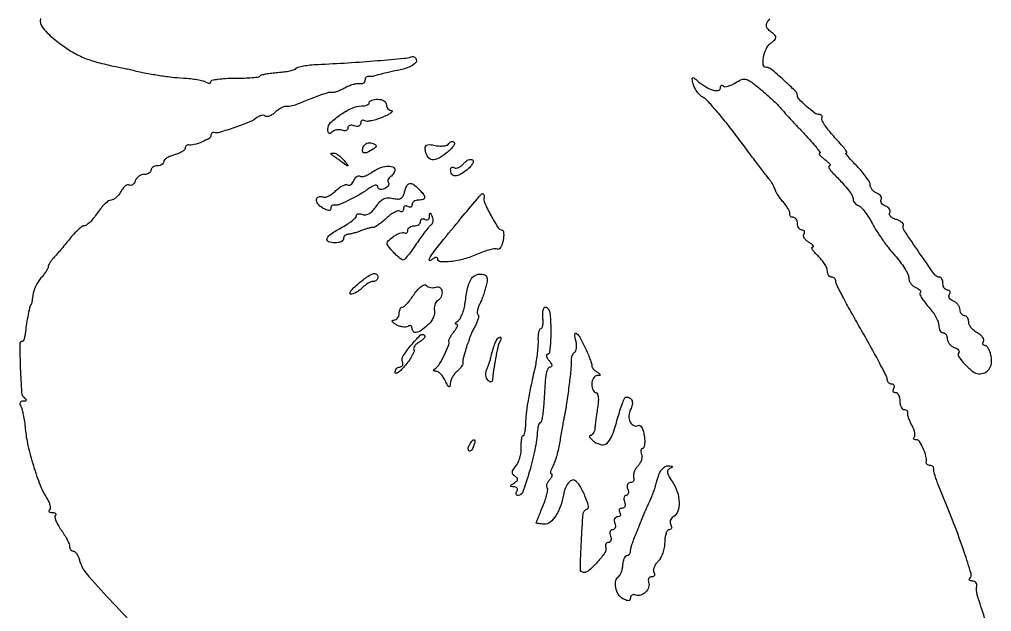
# Model space of a CAD drawing. Extents: x 0 to 242, y 1 to 511.
# Drawn here: x 6.3 to 233.3, y 115.9 to 254.2 of the extents above; entities that cross this region are included whole.
import ezdxf

# ---------------------------------------------------------------- set-up
doc = ezdxf.new("R2010")
doc.units = 0

msp = doc.modelspace()

# ---------------------------------------------------------------- linework, layer by layer
for points in [[(11.22069, 254.423287, 0.231949), (11.767812, 252.247801, 0.048606), (14.665571, 249.429832, 0.02334), (17.746727, 247.194473, 0.03698), (20.596524, 245.611496, 0.036345), (23.684294, 244.447666, 0.02161), (27.5, 243.49536, -0.00095), (29.104799, 243.16459, -0.001129), (30.61875, 242.845977, -0.000978), (31.89494, 242.571781, -0.007262), (32.5, 242.431311, 0.011476), (35.535738, 241.753443, 0.010201), (38.720653, 241.185922, 0.010456), (41.821805, 240.764619, 0.014752), (44.600591, 240.528931, -0.014289), (46.254767, 240.390175, -0.016071), (47.834273, 240.160493, -0.015478), (49.158473, 239.881714, -0.078944), (49.850591, 239.59234, 0.050492), (50.29139, 239.377953, 0.109785), (50.662372, 239.328287, 0.185205), (50.902824, 239.444993, 0.190407), (51.000038, 239.690983, -0.352459), (51.256258, 240.009274, -0.01831), (52.641996, 240.259546, -0.022351), (54.446718, 240.43583, -0.013597), (56.589628, 240.490451, 0.009209), (58.756299, 240.526658, 0.01396), (60.637179, 240.645397, 0.008577), (62.179327, 240.812782, 0.226759), (62.519366, 241.031335, -0.193946), (62.830194, 241.259915, -0.014574), (63.872847, 241.49505, -0.018447), (65.17269, 241.699179, -0.01291), (66.649254, 241.83699, 0.016267), (68.139337, 241.986159, 0.021543), (69.481573, 242.22401, 0.019568), (70.557043, 242.507339, 0.158357), (70.969478, 242.796107, -0.171844), (71.402462, 243.082621, -0.016238), (72.666034, 243.354232, -0.019289), (74.237683, 243.576812, -0.014), (76, 243.707663, 0.004361), (83.019448, 244.092974, 0.004505), (89.955328, 244.597192, 0.002301), (96.163775, 245.133573, 0.064003), (97.75, 245.485975, -0.10376), (98.226521, 245.552964, -0.140947), (98.632813, 245.40596, -0.138444), (98.903787, 245.062835, -0.098645), (99, 244.579906, -0.209139), (98.744968, 243.996855, -0.056896), (97.914945, 243.388541, -0.046608), (96.706963, 242.840894, -0.031625), (95.25, 242.43882, 0.001263), (92.754383, 241.910643, 0.005808), (91.311968, 241.58399, 0.009548), (90.261706, 241.311986, 0.010331), (89.25, 241.006579, -0.035422), (88.908286, 240.921861, -0.02227), (88.5, 240.869449, -0.022329), (88.091571, 240.85372, -0.037629), (87.75, 240.881579, 0.143432), (87.464425, 240.844732, 0.119686), (87.220313, 240.658587, 0.099012), (87.056227, 240.346233, 0.071702), (87, 239.956163, -0.127459), (86.902131, 239.578478, -0.125646), (86.632813, 239.293461, -0.110097), (86.22741, 239.148036, -0.081506), (85.75, 239.165968, 0.088576), (85.118961, 239.180803, 0.030032), (84.21815, 238.985755, 0.028771), (83.228215, 238.645788, 0.029338), (82.29051, 238.196301, -0.019443), (81.386633, 237.740831, -0.022932), (80.497846, 237.383742, -0.022623), (79.730975, 237.154113, -0.116408), (79.29051, 237.147978, 0.124172), (78.514968, 237.125298, 0.013333), (76.785333, 236.584607, 0.01244), (74.385015, 235.696102, 0.004428), (71, 234.311571, -0.028462), (70.361464, 234.085552, -0.026196), (69.683547, 233.926168, -0.027139), (69.064189, 233.848802, -0.073933), (68.624841, 233.882961, 0.140286), (68.174949, 233.858842, 0.036912), (67.505624, 233.571028, 0.034488), (66.761061, 233.115718, 0.029452), (66.043689, 232.539538, -0.037629), (65.343259, 231.995547, -0.054995), (64.649457, 231.638533, -0.070581), (64.063353, 231.504737, -0.220709), (63.693014, 231.640319, 0.163126), (63.35095, 231.810645, 0.082138), (62.863421, 231.798299, 0.067522), (62.309371, 231.612189, 0.053151), (61.774166, 231.272824, -0.07166), (60.067751, 230.277053, -0.012803), (56.60517, 228.975493, -0.009428), (53.041892, 227.814033, -0.141696), (51.75, 227.795015, 0.118119), (51.46432, 227.804059, 0.13374), (51.220312, 227.680296, 0.121662), (51.057069, 227.43825, 0.088033), (51, 227.116631, -0.267859), (50.60317, 226.429033, -0.030787), (48.941474, 225.600813, -0.035503), (47.098731, 224.969934, -0.100863), (45.75, 224.891849, 0.121193), (45.464195, 224.863751, 0.117536), (45.220312, 224.706325, 0.106488), (45.0569, 224.44064, 0.085015), (45, 224.108408, -0.208396), (44.831931, 223.722675, -0.050787), (44.265625, 223.294405, -0.043524), (43.457251, 222.894893, -0.031538), (42.5, 222.589356, 0.034719), (41.542915, 222.277157, 0.046776), (40.734375, 221.858059, 0.05533), (40.172385, 221.401511, 0.196992), (40, 220.980948, -0.150892), (39.884473, 220.606849, -0.098464), (39.559375, 220.288153, -0.081496), (39.073502, 220.073198, -0.063559), (38.5, 220, 0.064853), (37.926543, 219.925306, 0.082425), (37.440625, 219.70625, 0.098894), (37.115568, 219.381354, 0.148195), (37, 219, -0.151099), (36.882059, 218.618634, -0.09843), (36.550156, 218.29375, -0.081424), (36.05412, 218.074614, -0.063461), (35.468615, 218, 0.088171), (34.840332, 217.88834, 0.066495), (34.218638, 217.561062, 0.065707), (33.697518, 217.076963, 0.081323), (33.36383, 216.505744, -0.060188), (33.081868, 215.972812, -0.091042), (32.710636, 215.60384, -0.120288), (32.312315, 215.453304, -0.170495), (31.945388, 215.533752, 0.222372), (31.540899, 215.580864, 0.085397), (31.029754, 215.306874, 0.063031), (30.492421, 214.766379, 0.041316), (30.01499, 214.028008, -0.042812), (29.509863, 213.251898, -0.046272), (28.891604, 212.594883, -0.051307), (28.257999, 212.141803, -0.129691), (27.714816, 211.997125, 0.154647), (27.118215, 211.806523, 0.033581), (26.269352, 211.115533, 0.031997), (25.354827, 210.146479, 0.025905), (24.5, 209, -0.021616), (23.66018, 207.853265, -0.028098), (22.790526, 206.884467, -0.028106), (22.000655, 206.182002, -0.168533), (21.489023, 206.002875, 0.159458), (20.954382, 205.826236, 0.02268), (20.04387, 205.088884, 0.023921), (19.016095, 204.084502, 0.018322), (17.989023, 202.895453, -0.003259), (16.944401, 201.609762, -0.003085), (15.863963, 200.313935, -0.003064), (14.893646, 199.178855, -0.010806), (14.25, 198.466882, 0.025453), (13.771567, 197.905454, 0.027732), (13.367187, 197.313625, 0.028716), (13.081266, 196.773087, 0.107696), (13, 196.400169, -0.122233), (12.901315, 196.002526, -0.021601), (12.509968, 195.334167, -0.022258), (11.970478, 194.57434, -0.018412), (11.331806, 193.814148, 0.044125), (10.674739, 192.945085, 0.02998), (10.080655, 191.855642, 0.030262), (9.630785, 190.725331, 0.051942), (9.415139, 189.735407, -0.00662), (9.308369, 188.878342, -0.010873), (9.192701, 188.156651, -0.004684), (9.077515, 187.557835, -0.356944), (9.006822, 187.5, 0.351495), (8.786112, 187.322971, 0.003711), (8.346194, 185.272576, 0.011252), (7.957265, 183.152379, 0.015966), (7.714465, 181.250706, -0.020723), (7.59606, 180.388669, -0.032385), (7.416124, 179.66186, -0.034113), (7.206967, 179.131493, -0.288918), (7, 179.000452, 0.416856), (6.367497, 178.359765, 0.006436), (6.50336, 172.653586, 0.007755), (6.798341, 167.006163, 0.222639), (7.485637, 165.765313, -0.049591), (7.835533, 165.454734, -0.287582), (7.879093, 165.222873, -0.258715), (7.68653, 165.063905, -0.04305), (7.190983, 165.015313, 0.096892), (6.741338, 164.92188, 0.176244), (6.469436, 164.670115, 0.169824), (6.417104, 164.294662, 0.089142), (6.59221, 163.8508, -0.07383), (6.889594, 163.159371, -0.014385), (7.199819, 161.834568, -0.014995), (7.473016, 160.255043, -0.013379), (7.663299, 158.6008, 0.034692), (8.286067, 154.669941, 0.018219), (9.57284, 149.888977, 0.017853), (11.145629, 145.371769, 0.051292), (12.657008, 142.420174, -0.035235), (13.124693, 141.574761, -0.048164), (13.413587, 140.754434, -0.057749), (13.500675, 140.072293, -0.201932), (13.336841, 139.670174, 0.13764), (13.194238, 139.41633, 0.260251), (13.255197, 139.196864, 0.149038), (13.533897, 139.046499, 0.049757), (14, 139, -0.046876), (14.468704, 138.955961, -0.139327), (14.754512, 138.812846, -0.260333), (14.823861, 138.603809, -0.150206), (14.696212, 138.362878, 0.25393), (14.572064, 137.943871, 0.041021), (14.825066, 137.100032, 0.036784), (15.32101, 136.064973, 0.024609), (16.029545, 134.958508, -0.017072), (16.783881, 133.81871, -0.019703), (17.421179, 132.682297, -0.019164), (17.881599, 131.687242, -0.099084), (18, 131.09563, 0.079924), (18.067327, 130.677128, 0.091268), (18.261905, 130.321841, 0.100755), (18.551545, 130.084306, 0.122114), (18.891592, 130, -0.195291), (19.274189, 129.844639, -0.055479), (19.690185, 129.339063, -0.046931), (20.072611, 128.611358, -0.03498), (20.358183, 127.75, 0.115249), (21.852732, 124.877035, 0.009872), (27.414089, 118.649058, 0.008159), (33.278129, 112.540454, 0.162348)], [(231.922299, 113.771674, 0.006793), (230.201069, 119, -0.031621), (230.017966, 119.665736, -0.022791), (229.895493, 120.426562, -0.023146), (229.845478, 121.163677, -0.045365), (229.886117, 121.75, 0.096827), (229.870286, 122.226915, 0.1137), (229.672881, 122.632812, 0.116971), (229.323192, 122.903549, 0.106889), (228.87717, 123, -0.047499), (228.452155, 123.040467, -0.141461), (228.194099, 123.171847, -0.260473), (228.132809, 123.363707, -0.147297), (228.251679, 123.585012, 0.275679), (228.543965, 124.742224, 0.008189), (226.970151, 129.707112, 0.011972), (224.569274, 136.34009, 0.00452), (220.907791, 145.5, -0.012327), (220.448321, 146.703643, -0.015561), (220.086006, 147.839063, -0.013672), (219.841014, 148.796827, -0.10922), (219.838518, 149.25, 0.137095), (219.821248, 149.535501, 0.127727), (219.658815, 149.779688, 0.1072), (219.369958, 149.943601, 0.075785), (219, 150, -0.074993), (218.626037, 150.056406, -0.100285), (218.325519, 150.220313, -0.11815), (218.145198, 150.464346, -0.13694), (218.108151, 150.75, 0.101336), (218.024646, 152.169303, 0.041694), (217.37147, 153.992062, 0.038708), (216.493198, 155.581521, 0.252312), (215.716702, 156, -0.062441), (215.35863, 156.044891, -0.186113), (215.160613, 156.185498, -0.24628), (215.139509, 156.390914, -0.101554), (215.29815, 156.631483, 0.19586), (215.461208, 157.018689, 0.051965), (215.398312, 157.699782, 0.044601), (215.15675, 158.524096, 0.033263), (214.752364, 159.381483, -0.020835), (214.317268, 160.24756, -0.024861), (213.983326, 161.097998, -0.024796), (213.77689, 161.829996, -0.125994), (213.787548, 162.25, 0.135841), (213.789263, 162.535385, 0.137301), (213.643842, 162.779688, 0.114349), (213.366141, 162.943621, 0.07654), (213, 163, -0.191087), (212.618118, 163.151477, -0.088204), (212.29375, 163.5875, -0.068025), (212.073693, 164.234582, -0.048028), (212, 165, 0.050979), (211.92177, 165.765275, 0.070927), (211.688914, 166.4125, 0.09101), (211.345219, 166.847664, 0.182172), (210.940983, 167, -0.108972), (210.586039, 167.078288, -0.182303), (210.3746, 167.29375, -0.161196), (210.343488, 167.6179, -0.082592), (210.5, 168, 0.082592), (210.656512, 168.3821, 0.161196), (210.6254, 168.70625, 0.182303), (210.413961, 168.921712, 0.108972), (210.059017, 169, -0.098427), (209.654846, 169.080341, -0.097799), (209.311086, 169.309226, -0.098087), (209.080871, 169.650949, -0.099653), (209, 170.052683, 0.118375), (208.826527, 170.775143, 0.002867), (207.2375, 173.849564, 0.006095), (205.299204, 177.440474, 0.004088), (203, 181.5, -0.004088), (200.700796, 185.559526, -0.006095), (198.7625, 189.150436, -0.002867), (197.173473, 192.224857, -0.118375), (197, 192.947317, 0.093915), (196.923853, 193.349144, 0.096593), (196.70625, 193.690774, 0.099054), (196.381565, 193.919444, 0.104409), (196, 194, -0.144556), (195.618656, 194.112604, -0.099412), (195.29375, 194.429182, -0.083679), (195.074799, 194.902543, -0.066666), (195, 195.461045, 0.104937), (194.85121, 196.16219, 0.035165), (194.35711, 197.091851, 0.033186), (193.648972, 198.073013, 0.032327), (192.811439, 198.961045, -0.02087), (192.035553, 199.746864, -0.048515), (191.541469, 200.409989, -0.110769), (191.396936, 200.842146, -0.434787), (191.561439, 201.030409, 0.290566), (191.731116, 201.145981, 0.274704), (191.704057, 201.354756, 0.072388), (191.349917, 201.692157, 0.02237), (190.728968, 202.091869, -0.051962), (190.094167, 202.555724, -0.073147), (189.648566, 203.095745, -0.094539), (189.452394, 203.624379, -0.182072), (189.537985, 204.06146, 0.089697), (189.678876, 204.419752, 0.168473), (189.636558, 204.724304, 0.176854), (189.417956, 204.927475, 0.100016), (189.059017, 205, -0.140337), (188.655173, 205.115626, -0.099915), (188.311086, 205.440625, -0.085131), (188.079345, 205.926682, -0.06887), (188, 206.5, 0.064853), (187.925306, 207.073457, 0.082425), (187.70625, 207.559375, 0.098894), (187.381354, 207.884432, 0.148195), (187, 208, -0.076831), (186.63533, 208.056369, -0.11726), (186.36194, 208.220313, -0.141077), (186.223057, 208.46465, -0.134991), (186.232135, 208.75, 0.17107), (186.216154, 209.162744, 0.03103), (185.884862, 209.867188, 0.030256), (185.373303, 210.679285, 0.023368), (184.723951, 211.5, -0.016787), (184.04193, 212.339075, -0.017794), (183.4315, 213.20625, -0.017691), (182.960813, 213.987225, -0.073786), (182.767972, 214.5, 0.057462), (182.602954, 214.986198, 0.019673), (182.257869, 215.646875, 0.019257), (181.816385, 216.352316, 0.021083), (181.334294, 217, -0.00774), (180.566263, 217.976341, -0.000671), (178.652862, 220.494757, -0.000884), (176.379754, 223.506014, -0.000686), (173.916421, 226.790661, 0.007423), (171.415422, 230.033566, 0.009705), (169.028595, 232.918444, 0.007581), (166.959387, 235.250382, 0.084819), (165.983195, 236.008994, -0.067746), (165.278768, 236.51903, -0.041346), (164.595864, 237.288003, -0.040728), (164.034439, 238.179265, -0.056295), (163.694461, 239.060379, -0.00957), (163.388177, 240.330444, -0.320952), (163.504209, 240.602127, -0.314055), (163.802162, 240.58346, -0.009335), (164.819549, 239.744046, 0.040616), (166.595088, 238.456741, 0.064118), (168.312016, 237.693969, 0.11615), (169.516584, 237.623119, 0.364542), (170, 238.198051, -0.06091), (170.04748, 238.586361, -0.182167), (170.196864, 238.802981, -0.24862), (170.41501, 238.829138, -0.104724), (170.670174, 238.663159, 0.210356), (171.079101, 238.504207, 0.054913), (171.791687, 238.614567, 0.046078), (172.653002, 238.934309, 0.033135), (173.546994, 239.438835, -0.049162), (174.907149, 240.150053, -0.152643), (175.927048, 240.23244, -0.100553), (177.062322, 239.721674, -0.01503), (179.060484, 238.192342, -0.008841), (180.441383, 237.026856, -0.007548), (181.856054, 235.75118, -0.007623), (183.107445, 234.551943, -0.021369), (183.933665, 233.66274, 0.007576), (184.801001, 232.676063, 0.001826), (186.268227, 231.068933, 0.001874), (187.965788, 229.236916, 0.001859), (189.681575, 227.41274, -0.007987), (191.237686, 225.71716, -0.014876), (192.4346, 224.2869, -0.011582), (193.276927, 223.164728, -0.594312), (193.181575, 222.968197, 0.50316), (193.08937, 222.831027, 0.089731), (193.270419, 222.514453, 0.039363), (193.742216, 222.034828, 0.016847), (194.44113, 221.468197, -0.020389), (195.128124, 220.903119, -0.053984), (195.553643, 220.431283, -0.16153), (195.64534, 220.140699, -0.409937), (195.502568, 220, 0.426342), (195.339464, 219.830028, 0.114446), (195.450739, 219.426602, 0.049868), (195.877544, 218.798286, 0.021404), (196.561439, 218.048007, -0.009402), (198.59708, 215.919674, -0.024823), (199.946603, 214.300127, -0.03347), (200.76608, 213.044285, -0.12851), (201, 212.149195, 0.1182), (201.094493, 211.755063, 0.065291), (201.376061, 211.34439, 0.059399), (201.790663, 210.980221, 0.058984), (202.280206, 210.722716, -0.11616), (202.896311, 210.303302, -0.022712), (203.762979, 209.266824, -0.022997), (204.682144, 207.937612, -0.019527), (205.530206, 206.456343, 0.021994), (206.517105, 204.75212, 0.0118), (207.874657, 202.735427, 0.011729), (209.358939, 200.739963, 0.017981), (210.745222, 199.090616, -0.020753), (211.987867, 197.595422, -0.024057), (213.038564, 196.072109, -0.024076), (213.793218, 194.715221, -0.114627), (213.995222, 193.856989, 0.089992), (214.119774, 193.181761, 0.066418), (214.481265, 192.511395, 0.065204), (215.014633, 191.947306, 0.079354), (215.643128, 191.58345, -0.041634), (216.231123, 191.299686, -0.080357), (216.632055, 190.966608, -0.135374), (216.787876, 190.642462, -0.245878), (216.702318, 190.368984, 0.297835), (216.621803, 189.984561, 0.037796), (217.006899, 189.183338, 0.034375), (217.666035, 188.203812, 0.021662), (218.559189, 187.152741, -0.029998), (219.4933, 186.015611, -0.03014), (220.283012, 184.776612, -0.031604), (220.83503, 183.616127, -0.095492), (221, 182.760218, 0.05486), (221.074103, 182.086859, 0.074493), (221.29375, 181.517064, 0.094025), (221.618455, 181.134785, 0.171439), (222, 181, -0.138107), (222.381338, 180.892621, -0.100138), (222.70625, 180.590803, -0.085896), (222.925009, 180.139376, -0.070083), (223, 179.606989, 0.104296), (223.122236, 179.027358, 0.066683), (223.482669, 178.437957, 0.062725), (224.014932, 177.928518, 0.068054), (224.643128, 177.58345, -0.041556), (225.231203, 177.299761, -0.080209), (225.632357, 176.96691, -0.135178), (225.788531, 176.643097, -0.246321), (225.703345, 176.370012, 0.366599), (225.630786, 175.493863, 0.032743), (227.140077, 173.648709, 0.035222), (228.963523, 171.952334, 0.158176), (230.307239, 171.438648, 0.108167), (231.742728, 171.676354, 0.14244), (232.783866, 172.488691, 0.127054), (233.302042, 173.814863, 0.077308), (233.243537, 175.50635, 0.03439), (232.991965, 176.461114, 0.047786), (232.630032, 177.26749, 0.057559), (232.219789, 177.827348, 0.208815), (231.824406, 178, -0.119128), (231.512481, 178.075388, -0.186741), (231.331246, 178.279012, -0.153226), (231.314629, 178.586595, -0.076011), (231.468991, 178.949827, 0.202545), (231.538079, 179.395213, 0.092842), (231.28785, 179.939465, 0.0693), (230.761187, 180.499748, 0.046669), (230.028008, 180.98501, -0.051327), (229.25229, 181.508858, -0.050653), (228.595727, 182.181834, -0.055189), (228.146911, 182.895219, -0.113307), (228, 183.535184, 0.066486), (227.925212, 184.095134, 0.083557), (227.70625, 184.56971, 0.099365), (227.381345, 184.887108, 0.14491), (227, 185, -0.138107), (226.618662, 185.107379, -0.100138), (226.29375, 185.409197, -0.085896), (226.074991, 185.860624, -0.070083), (226, 186.393011, 0.099885), (225.883498, 186.97037, 0.066843), (225.540757, 187.553054, 0.06366), (225.034297, 188.052528, 0.071345), (224.436618, 188.385948, -0.069381), (223.885502, 188.690575, -0.099723), (223.515309, 189.105471, -0.123594), (223.382065, 189.562314, -0.148943), (223.495635, 189.992937, 0.081847), (223.653933, 190.377772, 0.160356), (223.624118, 190.704175, 0.182842), (223.413498, 190.921043, 0.110022), (223.059017, 191, -0.140337), (222.655173, 191.115626, -0.099915), (222.311086, 191.440625, -0.085131), (222.079345, 191.926682, -0.06887), (222, 192.5, 0.05528), (221.936366, 193.0738, 0.074863), (221.747839, 193.559375, 0.09431), (221.469094, 193.885088, 0.17034), (221.14158, 194, -0.242087), (220.092871, 194.539366, -0.004613), (216.467232, 199.710305, -0.004887), (212.95465, 204.928157, -0.218884), (212.761816, 206.18906, 0.245965), (212.698161, 206.498097, 0.062818), (212.315542, 206.861633, 0.049326), (211.714634, 207.218403, 0.032482), (210.965166, 207.511056, -0.049785), (210.243836, 207.821844, -0.082658), (209.726516, 208.232743, -0.119873), (209.488284, 208.672998, -0.205567), (209.548861, 209.079059, 0.160369), (209.645602, 209.482148, 0.122164), (209.499449, 209.915031, 0.095059), (209.121827, 210.313707, 0.064228), (208.569126, 210.611848, -0.061778), (208.014705, 210.907431, -0.092661), (207.63285, 211.299033, -0.121115), (207.480197, 211.721222, -0.166377), (207.569126, 212.111848, 0.167004), (207.657592, 212.502648, 0.120994), (207.503714, 212.92531, 0.092413), (207.120021, 213.317637, 0.061531), (206.563382, 213.614052, -0.067598), (205.96567, 213.941669, -0.062585), (205.459243, 214.42435, -0.066648), (205.116271, 214.98213, -0.104931), (205, 215.530066, 0.12997), (204.81628, 216.224904, 0.02351), (204.096154, 217.363399, 0.023935), (203.10108, 218.648549, 0.019671), (201.923077, 219.923077, -0.008814), (200.782987, 221.104085, -0.016958), (199.919471, 222.096154, -0.016122), (199.345918, 222.850509, -0.609201), (199.423077, 223, 0.5174), (199.52008, 223.137075, 0.051907), (199.316466, 223.566445, 0.03216), (198.881438, 224.18778, 0.015459), (198.25, 224.928324, -0.005935), (195.897619, 227.583062, -0.023273), (194.544393, 229.302835, -0.035265), (193.810365, 230.501031, -0.200886), (193.75, 231.229763, 0.107123), (193.779578, 231.52333, 0.13744), (193.677759, 231.773743, 0.132561), (193.456922, 231.940878, 0.096365), (193.15301, 232, -0.159334), (192.070259, 232.354026, -0.021064), (190.160074, 233.880308, -0.019629), (188.379234, 235.557782, -0.196478), (188, 236.485608, 0.204258), (187.586474, 237.455637, 0.008516), (184.767729, 240.070105, 0.009425), (181.87923, 242.562598, 0.169546), (180.75, 242.984027, -0.362652), (180.038387, 243.604514, -0.083418), (180.053088, 245.323312, -0.066409), (180.68362, 247.307916, -0.117996), (181.75, 248.639757, 0.021327), (182.74806, 249.486199, 0.198822), (182.979663, 249.988226, 0.214995), (182.779404, 250.484093, 0.02522), (181.855053, 251.283426, -0.040927), (181.028713, 252.044603, -0.16274), (180.75013, 252.665156, -0.150405), (180.890136, 253.358455, -0.033397), (181.545245, 254.392763, 0.044674)]]:
    msp.add_lwpolyline(points, format="xyb")
for points in [[(92, 234.285714, 0.094711), (92.095005, 233.788661, 0.090975), (92.367188, 233.353716, 0.092029), (92.772855, 233.047471, 0.099813), (93.25, 232.918426, -0.481519), (93.374287, 232.739886, -0.162114), (93.16205, 232.43675, -0.041968), (92.384312, 231.954913, -0.014731), (91.195278, 231.393229, -0.023458), (89.860721, 230.883348, -0.029638), (88.583643, 230.545283, -0.030355), (87.514518, 230.395894, -0.159255), (86.945278, 230.53382, 0.100979), (86.584922, 230.6663, 0.177516), (86.277675, 230.603907, 0.167686), (86.071799, 230.352829, 0.088862), (86, 229.952028, -0.148627), (85.879387, 229.555236, -0.152575), (85.559375, 229.29762, -0.116977), (85.073683, 229.228143, -0.069008), (84.5, 229.361626, 0.062927), (83.92599, 229.502534, 0.109632), (83.440625, 229.452188, 0.151303), (83.121579, 229.223415, 0.163532), (83, 228.861626, -0.147914), (82.889234, 228.495392, -0.152595), (82.59517, 228.257329, -0.11734), (82.148917, 228.192585, -0.069329), (81.621855, 228.314866, 0.075562), (81.023688, 228.445848, 0.061442), (80.367954, 228.407776, 0.062799), (79.756354, 228.214451, 0.088683), (79.288522, 227.888522, -0.076638), (78.884624, 227.592534, -0.284284), (78.583333, 227.615025, -0.196073), (78.388285, 227.929548, -0.041991), (78.333333, 228.582721, -0.20333), (78.978295, 230.103147, -0.042183), (81.277903, 231.978388, -0.043899), (84.002341, 233.509627, -0.105934), (86.25, 233.996262, 0.042953), (86.91995, 234.055362, 0.062567), (87.485938, 234.229706, 0.082026), (87.869379, 234.485036, 0.207828), (88, 234.785714, -0.229337), (88.145709, 235.086681, -0.073811), (88.5875, 235.340625, -0.056229), (89.234084, 235.514011, -0.037431), (90, 235.571429, -0.062428), (90.764723, 235.475574, -0.080661), (91.4125, 235.19375, -0.098045), (91.846025, 234.776057, -0.153317)], [(88.833846, 223.876149, -0.030676), (87.524171, 223.154468, -0.174164), (86.744392, 223.078245, -0.352857), (86.424882, 223.502992, -0.083418), (86.614144, 224.436858, -0.103597), (86.939365, 224.941062, -0.098906), (87.444496, 225.282432, -0.096808), (88.05163, 225.40811, -0.094659), (88.666605, 225.297694, -0.028686), (89.41433, 224.9604, -0.248049), (89.615049, 224.669136, -0.25589), (89.484514, 224.346002, -0.030228)], [(105.98506, 222.955289, -0.039092), (104.057672, 221.701802, -0.152217), (102.678818, 221.427508, -0.228808), (101.726991, 222.018465, -0.093733), (101.150564, 223.468452, -0.065812), (101.096903, 224.361305, -0.249921), (101.384585, 224.818929, -0.154571), (102.05635, 224.96426, -0.023811), (103.424432, 224.769695, 0.035811), (104.470904, 224.646386, 0.044926), (105.446418, 224.689426, 0.051457), (106.221792, 224.876468, 0.171063), (106.624003, 225.200641, -0.081416), (106.892102, 225.508766, -0.113337), (107.217501, 225.672654, -0.130138), (107.548204, 225.666713, -0.127843), (107.835195, 225.498138, -0.303709), (107.909506, 225.12325, -0.058811), (107.553624, 224.48927, -0.044841), (106.89169, 223.732456, -0.026952)], [(82.127555, 221.25, -0.002253), (83.013098, 220.11031, -0.484056), (82.983598, 219.992604, -0.268706), (82.813734, 220.009889, -0.001613), (81.5, 220.967032, 0.000677), (80.703647, 221.549513, 0.000854), (79.965104, 222.086246, 0.000676), (79.344143, 222.534628, 0.006866), (79.083333, 222.717032, -0.262974), (79.031105, 222.82247, -0.280207), (79.095803, 222.916878, -0.081051), (79.335842, 222.981211, -0.025033), (79.710889, 223, -0.118513), (80.206305, 222.880901, -0.038743), (80.851526, 222.485938, -0.036088), (81.52532, 221.919689, -0.033687)], [(110.776495, 219.0201, -0.041782), (109.231245, 217.969404, -0.135713), (108.039776, 217.672963, -0.25044), (107.295805, 218.095692, -0.141763), (107, 219.118034, -0.100086), (107.068526, 219.456941, -0.176902), (107.260466, 219.663307, -0.168416), (107.548192, 219.703184, -0.089636), (107.886693, 219.570027, 0.164952), (108.317219, 219.470759, 0.078714), (108.873238, 219.617154, 0.064852), (109.465066, 219.975201, 0.051163), (110, 220.5, -0.052428), (110.536553, 221.023739, -0.065835), (111.133076, 221.378943, -0.079564), (111.695909, 221.520741, -0.161785), (112.134802, 221.416688, -0.295126), (112.304226, 221.059835, -0.096531), (112.110427, 220.481157, -0.060609), (111.580275, 219.764175, -0.033105)], [(94, 219.059017, -0.090837), (93.925573, 218.65272, -0.053152), (93.701458, 218.209939, -0.050815), (93.372441, 217.799981, -0.059916), (92.983688, 217.489919, 0.07983), (92.634034, 217.187616, 0.091224), (92.415897, 216.80364, 0.100758), (92.361422, 216.399095, 0.122251), (92.477945, 216.035686, -0.174438), (92.553931, 215.67596, -0.11942), (92.399596, 215.283805, -0.089511), (92.028172, 214.916667, -0.058728), (91.494256, 214.63617, -0.064203), (90.922512, 214.497358, -0.111245), (90.438938, 214.551566, -0.151723), (90.12092, 214.785568, -0.160171), (90, 215.153357, 0.306174), (89.808489, 215.436788, 0.155873), (89.360099, 215.469622, 0.070096), (88.642433, 215.186196, 0.027871), (87.75, 214.611884, -0.025368), (85.555219, 213.183889, -0.021345), (83.099048, 211.894509, -0.017497), (80.843139, 210.925429, -0.146745), (79.75, 210.838518, 0.138367), (79.464512, 210.820533, 0.127726), (79.220313, 210.656326, 0.10665), (79.056359, 210.364752, 0.075077), (79, 209.991526, -0.243368), (78.842445, 209.687, -0.181696), (78.470619, 209.589511, -0.083971), (77.860562, 209.758746, -0.030033), (77.064683, 210.191677, -0.085539), (75.992942, 211.148697, -0.191068), (75.682014, 212.176972, -0.319237), (76.191044, 212.778901, -0.144124), (77.279141, 212.740286, 0.15005), (77.828058, 212.72718, 0.048212), (78.596228, 213.025439, 0.043092), (79.43558, 213.54333, 0.036625), (80.223975, 214.223975, -0.035372), (80.994844, 214.892862, -0.047761), (81.782068, 215.373911, -0.056861), (82.473285, 215.618008, -0.197366), (82.93169, 215.542218, 0.174931), (83.305755, 215.463577, 0.119306), (83.713756, 215.624946, 0.089321), (84.095944, 216.012437, 0.058549), (84.388152, 216.569126, -0.058623), (84.680438, 217.125762, -0.0894), (85.062842, 217.513124, -0.119353), (85.471169, 217.674291, -0.174727), (85.845615, 217.595415, 0.166777), (86.307627, 217.490613, 0.052463), (87.010146, 217.642023, 0.045779), (87.813201, 217.98972, 0.036976), (88.602678, 218.50023, -0.064744), (90.289975, 219.463226, -0.07166), (92.110472, 219.920788, -0.105486), (93.482676, 219.773354, -0.324072)], [(99.571429, 214.571429, -0.025927), (100.67188, 213.350525, -0.179255), (100.926463, 212.599866, -0.329292), (100.57116, 212.145814, -0.067751), (99.5, 212, 0.06887), (98.926682, 211.920655, 0.085131), (98.440625, 211.688914, 0.099915), (98.115626, 211.344827, 0.140337), (98, 210.940983, -0.108972), (97.921712, 210.586039, -0.182303), (97.70625, 210.3746, -0.161196), (97.3821, 210.343488, -0.082592), (97, 210.5, 0.088621), (96.618194, 210.651081, 0.167455), (96.29375, 210.608064, 0.177706), (96.077418, 210.378351, 0.101261), (96, 210, -0.081576), (95.936292, 209.612117, -0.160045), (95.750737, 209.364442, -0.183037), (95.474564, 209.294408, -0.11041), (95.151444, 209.406403, 0.218437), (94.67013, 209.466128, 0.044046), (93.853621, 209.126006, 0.039063), (92.89759, 208.525533, 0.027787), (91.924914, 207.71542, -0.012971), (90.975824, 206.87612, -0.01875), (90.0917, 206.189026, -0.014704), (89.339502, 205.681292, -0.204824), (89.02347, 205.630199, 0.113451), (88.699468, 205.635981, 0.012556), (87.973709, 205.463594, 0.014789), (87.109734, 205.207757, 0.011464), (86.1849, 204.880199, -0.012054), (85.229995, 204.543259, -0.012656), (84.275234, 204.258559, -0.012383), (83.440636, 204.054566, -0.053791), (82.9349, 204, 0.106131), (82.578196, 203.923422, 0.099347), (82.274627, 203.70625, 0.096126), (82.071131, 203.381743, 0.092371), (82, 203, -0.191087), (81.848523, 202.618118, -0.088204), (81.4125, 202.29375, -0.068025), (80.765418, 202.073693, -0.048028), (80, 202, -0.088056), (78.466705, 202.272141, -0.427888), (78.151372, 202.995973, -0.147064), (79.068375, 204.107466, -0.023743), (81.5, 205.569933, 0.018165), (82.84063, 206.356016, 0.025472), (83.971875, 207.159504, 0.02377), (84.809508, 207.88833, 0.204589), (85, 208.334393, -0.20504), (85.122696, 208.621014, -0.141216), (85.440041, 208.78674, -0.091712), (85.924145, 208.795349, -0.050361), (86.498011, 208.639137, 0.140767), (87.224926, 208.575946, 0.0882), (88.026748, 208.885956, 0.068942), (88.843119, 209.54956, 0.042663), (89.607499, 210.52372, -0.041039), (90.492851, 211.659619, -0.093074), (91.362369, 212.308474, -0.107741), (92.322557, 212.544274, -0.068121), (93.473437, 212.417311, 0.048628), (94.593486, 212.249492, 0.137394), (95.358118, 212.421708, 0.147281), (95.890032, 212.9554, 0.058941), (96.270329, 213.925739, -0.043847), (96.794033, 215.390294, -0.241164), (97.433063, 215.892887, -0.213036), (98.275646, 215.698589, -0.034755)], [(114.817718, 212.75, 0.16117), (114.973195, 211.301035, 0.019011), (116.445161, 208.363372, 0.016079), (118.128788, 205.520421, 0.256399), (119.076936, 205, -0.335335), (119.2946, 204.835524, -0.052138), (119.393246, 204.269049, -0.040599), (119.382862, 203.465675, -0.023706), (119.246979, 202.511655, -0.035059), (119.004103, 201.594872, -0.065283), (118.663802, 200.907057, -0.106881), (118.287625, 200.543733, -0.284482), (117.929669, 200.543467, 0.178238), (117.390652, 200.653181, 0.023169), (116.220773, 200.418104, 0.024637), (114.808505, 199.990669, 0.01828), (113.294018, 199.386267, -0.034421), (110.143831, 198.245435, -0.041458), (107.056188, 197.633119, -0.048656), (104.678836, 197.595872, -0.390519), (104, 198.332468, 0.310023), (103.847539, 198.554721, 0.158626), (103.494004, 198.57371, 0.072145), (102.939272, 198.33589, 0.030937), (102.27746, 197.872445, -0.685898), (101.99312, 198.038906, -0.11698), (102.358331, 198.917021, -0.013554), (104.785273, 202.082162, -0.002427), (109.5, 207.840137, -0.001753), (113.090783, 212.151427, -0.03183), (114.326526, 213.447391, -0.482108), (114.719279, 213.386857, -0.185098)], [(102.362959, 206.134346, 0.064452), (101.886479, 205.687897, 0.008212), (101.009134, 204.586784, 0.009508), (100.009401, 203.236545, 0.007782), (98.991074, 201.756833, -0.010203), (97.993393, 200.322045, -0.015146), (97.056968, 199.111214, -0.010191), (96.240439, 198.159246, -0.210522), (95.904988, 198.006833, -0.159472), (95.57617, 198.110279, -0.017985), (94.948852, 198.594179, -0.020356), (94.227755, 199.244342, -0.015204), (93.485607, 200.015904, -0.015833), (92.384142, 201.313308, -0.175997), (92.171461, 201.946994, -0.208364), (92.43513, 202.513717, -0.023282), (93.569591, 203.427228, -0.032721), (94.35602, 203.926825, -0.041758), (95.140917, 204.274581, -0.047165), (95.817346, 204.439641, -0.176461), (96.238972, 204.352307, 0.118983), (96.528482, 204.257419, 0.186689), (96.776448, 204.331215, 0.153337), (96.943364, 204.571002, 0.076096), (97, 204.940983, -0.140337), (97.115626, 205.344827, -0.099915), (97.440625, 205.688914, -0.085131), (97.926682, 205.920655, -0.06887), (98.5, 206, 0.06887), (99.073318, 206.079345, 0.085131), (99.559375, 206.311086, 0.099915), (99.884374, 206.655173, 0.140337), (100, 207.059017, -0.108972), (100.078288, 207.413961, -0.182303), (100.29375, 207.6254, -0.161196), (100.6179, 207.656512, -0.082592), (101, 207.5, 0.112144), (101.386979, 207.367355, 0.17075), (101.729441, 207.448037, 0.151941), (101.973228, 207.737702, 0.08465), (102.078947, 208.190983, -0.013481), (102.13657, 208.850137, -0.407395), (102.254051, 208.945706, -0.272452), (102.406355, 208.836326, -0.009396), (102.700832, 208.134346, -0.06742), (102.842472, 207.564858, -0.069232), (102.825544, 206.983514, -0.076133), (102.658817, 206.479268, -0.1194)], [(90, 194, -0.106313), (89.917947, 193.618459, -0.099376), (89.685268, 193.29375, -0.096076), (89.337584, 193.076077, -0.09221), (88.928571, 193, 0.098387), (88.413868, 192.89773, 0.03396), (87.73125, 192.559375, 0.032192), (87.010186, 192.074034, 0.032161), (86.357143, 191.5, -0.036321), (85.696163, 190.928658, -0.035006), (84.951562, 190.451189, -0.037075), (84.235818, 190.126312, -0.095913), (83.678571, 190.035963, -0.466082), (83.497566, 190.265374, -0.106979), (83.727455, 190.783714, -0.044645), (84.428277, 191.583051, -0.01878), (85.5, 192.530996, -0.014917), (87.638389, 194.179677, -0.078016), (88.958692, 194.852431, -0.261493), (89.67266, 194.710679, -0.219232)], [(115.327947, 192.039736, -0.015607), (115.027763, 190.933265, -0.010945), (114.624025, 189.706826, -0.011057), (114.185262, 188.548271, -0.022576), (113.780647, 187.664354, 0.033377), (113.459837, 186.921556, 0.043989), (113.275213, 186.207589, 0.05079), (113.237627, 185.617682, 0.18909), (113.383796, 185.282871, -0.212581), (113.517694, 184.934004, -0.04528), (113.42285, 184.275059, -0.039928), (113.161968, 183.469694, -0.028732), (112.750252, 182.618517, 0.008392), (112.286972, 181.752439, 0.009361), (111.870186, 180.902002, 0.008778), (111.541905, 180.165719, 0.047815), (111.410435, 179.75, -0.015305), (111.330752, 179.42627, -0.011327), (111.22369, 179.073438, -0.011472), (111.107275, 178.744544, -0.025132), (111, 178.5, 0.026436), (110.886909, 178.240359, 0.009044), (110.75, 177.853125, 0.008962), (110.614051, 177.419524, 0.010232), (110.5, 177, -0.004363), (110.386522, 176.562355, -0.003097), (110.251933, 176.073437, -0.003126), (110.117616, 175.608217, -0.006628), (110.006579, 175.25, 0.02992), (109.919626, 174.915078, 0.020718), (109.860058, 174.528174, 0.020956), (109.833782, 174.150322, 0.039753), (109.849608, 173.845912, -0.157468), (109.789071, 173.515043, -0.035601), (109.47943, 173.026069, -0.033515), (109.023664, 172.487903, -0.027102), (108.468029, 171.973467, 0.054749), (107.901173, 171.387338, 0.041138), (107.411353, 170.634908, 0.042047), (107.06496, 169.839658, 0.071419), (106.93232, 169.127555, -0.04976), (106.842035, 168.49148, -0.490925), (106.629255, 168.39706, -0.145212), (106.311214, 168.71389, -0.012381), (105.779505, 169.75, 0.036428), (105.283332, 170.612186, 0.042956), (104.690831, 171.343561, 0.048054), (104.093933, 171.854562, 0.150632), (103.597186, 172.015313, -0.047769), (103.167129, 172.062559, -0.326907), (103.032683, 172.211589, -0.235411), (103.116832, 172.434935, -0.031018), (103.520354, 172.765313, 0.10324), (104.409916, 173.737587, 0.020163), (105.543397, 175.837643, 0.018141), (106.51022, 178.012365, 0.143985), (106.614654, 179.096305, -0.150962), (106.650911, 179.42547, -0.025098), (106.936835, 180.003219, -0.025578), (107.355349, 180.669445, -0.020176), (107.872445, 181.346305, 0.030235), (108.338702, 181.982745, 0.070304), (108.585453, 182.518725, 0.154911), (108.579832, 182.863362, 0.317452), (108.372445, 183.015313, -0.164985), (108.157309, 183.092523, -0.342845), (108.117623, 183.255665, -0.116037), (108.311564, 183.509205, -0.030219), (108.730101, 183.812031, 0.122846), (109.234278, 184.342065, 0.034658), (109.730559, 185.378301, 0.032699), (110.146352, 186.667506, 0.029384), (110.408541, 188.046719, -0.018858), (110.976347, 191.41882, -0.073773), (111.702199, 193.396195, -0.138348), (112.698305, 194.415194, -0.150367), (114.047083, 194.7215, -0.070005), (114.954148, 194.523451, -0.195034), (115.42649, 194.092178, -0.139828), (115.553782, 193.340394, -0.030906)], [(103.621855, 191.685134, -0.265084), (104.505916, 191.549857, -0.202913), (104.984028, 190.675339, -0.133519), (104.770989, 189.400179, -0.147612), (103.944632, 188.46578, 0.112993), (103.566998, 188.093242, 0.067792), (103.302148, 187.518452, 0.06244), (103.184314, 186.838872, 0.063906), (103.23946, 186.156763, -0.10894), (103.232822, 185.395231, -0.053242), (102.914609, 184.472612, -0.049208), (102.360924, 183.542286, -0.05096), (101.641819, 182.75, -0.030733), (100.136417, 181.556108, -0.105779), (98.993878, 181.075362, -0.255872), (98.301629, 181.299774, -0.191364), (98, 182.059017, 0.107801), (97.922461, 182.414479, 0.181677), (97.708576, 182.626838, 0.162138), (97.386952, 182.659403, 0.083443), (97.00792, 182.504895, -0.122724), (96.501511, 182.343042, -0.053382), (95.790874, 182.372581, -0.048398), (95.003913, 182.569277, -0.046456), (94.25792, 182.915469, -0.028898), (93.655767, 183.314397, -0.120297), (93.381124, 183.648209, -0.36604), (93.437348, 183.865884, -0.14907), (93.75, 183.969591, 0.118239), (94.226849, 184.096294, 0.098016), (94.632812, 184.431692, 0.090078), (94.905534, 184.924778, 0.081566), (95, 185.5, -0.048015), (95.055275, 186.074272, -0.067846), (95.220313, 186.56022, -0.087828), (95.463572, 186.88825, -0.190679), (95.75, 187.002875, 0.187664), (96.147519, 187.159279, 0.019989), (96.862714, 187.875097, 0.022458), (97.669871, 188.833227, 0.016219), (98.484772, 189.968103, -0.029911), (99.337076, 191.089, -0.058852), (100.160191, 191.845597, -0.09177), (100.859489, 192.177141, -0.267385), (101.356627, 192.043373, 0.094618), (101.798261, 191.743354, 0.062883), (102.38796, 191.572218, 0.060442), (103.028768, 191.549068, 0.070562)], [(130.155774, 185.75, -0.023214), (130.40178, 182.584573, -0.02132), (130.364236, 179.318299, -0.01325), (130.1329, 176.455275, -0.382881), (129.627555, 176.000892, 0.28445), (129.410641, 175.866319, 0.177966), (129.377077, 175.559637, 0.079568), (129.582512, 175.076484, 0.032983), (130, 174.5, -0.034946), (130.414012, 173.923572, -0.085522), (130.608235, 173.440625, -0.189035), (130.558185, 173.134228, -0.264741), (130.322445, 173, 0.284907), (129.726694, 172.630543, 0.070702), (129.349828, 171.491077, 0.026848), (129.067361, 169.235152, 0.003261), (128.746082, 164.250087, -0.011789), (128.613137, 162.620796, -0.019233), (128.41492, 161.24856, -0.013868), (128.186482, 160.174964, -0.34623), (127.964286, 160.000087, 0.254467), (127.749279, 159.883041, 0.053007), (127.548572, 159.485963, 0.043641), (127.389082, 158.9204, 0.028777), (127.301369, 158.25, -0.032299), (126.664027, 153.631647, -0.021592), (125.369859, 148.452989, -0.012946), (123.842668, 143.749507, -0.317835), (122.782695, 143, -0.136128), (122.490698, 143.080999, -0.190792), (122.328103, 143.29375, -0.140876), (122.329527, 143.617177, -0.067417), (122.5, 144, 0.109974), (122.632778, 144.38202, 0.180162), (122.551963, 144.710748, 0.159098), (122.262656, 144.934209, 0.082797), (121.809017, 145.015313, -0.023268), (121.162313, 145.05301, -0.399573), (121.036557, 145.200578, -0.229501), (121.160831, 145.425009, -0.012282), (121.856763, 145.890313, 0.040509), (122.453995, 146.340344, 0.184007), (122.651661, 146.719912, 0.225643), (122.52794, 147.083879, 0.061502), (122.04162, 147.474277, -0.095817), (121.568315, 147.910479, -0.181912), (121.429432, 148.402278, -0.120527), (121.635319, 149.01422, -0.032391), (122.24316, 149.849277, 0.067711), (122.762336, 150.679681, 0.035729), (123.18238, 151.822913, 0.034772), (123.450989, 153.076006, 0.044961), (123.511837, 154.25, -0.01869), (123.511095, 155.30418, -0.030656), (123.598369, 156.192187, -0.031888), (123.746454, 156.845169, -0.332508), (123.953534, 157, 0.317946), (124.169955, 157.153096, 0.030666), (124.356896, 157.807813, 0.030131), (124.497099, 158.695928, 0.018694), (124.559304, 159.75, -0.023569), (124.714675, 162.008315, -0.012749), (125.10715, 164.767088, -0.009602), (125.769961, 168.289088, -0.004038), (126.790298, 173, 0.015949), (127.085818, 174.540965, 0.011423), (127.32151, 176.279688, 0.011553), (127.47, 177.94776, 0.024192), (127.492537, 179.25, -0.024317), (127.511042, 180.303933, -0.039166), (127.64027, 181.192187, -0.046814), (127.847062, 181.823967, -0.298661), (128.115478, 182, 0.302064), (128.369775, 182.169053, 0.05644), (128.535178, 182.734375, 0.0438), (128.603434, 183.541803, 0.026537), (128.549457, 184.5, -0.03247), (128.50688, 185.457925, -0.05268), (128.608996, 186.265625, -0.071911), (128.826738, 186.819448, -0.269404), (129.137513, 187, -0.13645), (129.478651, 186.905138, -0.086405), (129.792403, 186.632812, -0.075047), (130.031738, 186.227843, -0.065086)], [(99.720637, 178.863537, 0.04159), (99.079487, 178.431145, 0.062671), (98.611301, 177.947492, 0.084097), (98.375177, 177.48967, 0.218885), (98.419456, 177.130324, -0.234242), (98.462377, 176.672054, -0.029517), (98.039075, 175.738779, -0.029665), (97.363982, 174.623066, -0.020449), (96.476451, 173.441784, -0.020257), (95.549254, 172.396814, -0.049635), (94.767691, 171.731337, -0.127037), (94.267383, 171.546759, -0.435449), (94.035963, 171.75, -0.085775), (94.10438, 172.227307, -0.096277), (94.328793, 172.632812, -0.10356), (94.672938, 172.903779, -0.115662), (95.083333, 173, 0.123228), (95.46399, 173.095262, 0.143125), (95.72991, 173.355582, 0.12547), (95.835236, 173.748216, 0.083745), (95.763169, 174.210493, -0.229393), (95.944491, 175.605738, -0.027807), (97.833592, 178.16529, -0.027319), (99.929635, 180.433185, -0.40975), (100.907612, 180.425721, -0.264342), (100.989172, 180.129337, -0.100695), (100.796426, 179.729342, -0.065509), (100.3546, 179.283245, -0.03731)], [(118.548654, 179.078723, 0.080879), (118.14263, 178.097019, 0.00899), (117.628862, 175.719038, 0.011294), (117.150509, 172.968917, 0.011502), (116.800128, 170.216667, -0.066236), (116.682509, 169.727362, -0.234605), (116.451202, 169.515419, -0.213669), (116.124198, 169.561549, -0.05612), (115.700551, 169.899449, -0.116054), (115.388675, 170.403232, -0.064551), (115.24848, 171.115576, -0.058981), (115.290478, 171.91594, -0.059312), (115.518258, 172.682783, 0.011802), (115.838304, 173.47573, 0.009043), (116.151715, 174.356319, 0.009159), (116.415139, 175.191518, 0.021314), (116.574018, 175.828091, -0.023417), (116.982742, 177.436888, -0.035598), (117.499778, 178.782747, -0.039372), (118.04626, 179.74465, -0.248812), (118.527632, 180, -0.214971), (118.702166, 179.921324, -0.177063), (118.777348, 179.729375, -0.098977), (118.724953, 179.432167, -0.045473)], [(138.424353, 177.518172, -0.009455), (139.048191, 176.136678, -0.012856), (139.554906, 174.866322, -0.009762), (139.925992, 173.797963, -0.125926), (139.952884, 173.379975, 0.166055), (139.997594, 173.069063, 0.051701), (140.257795, 172.667758, 0.045249), (140.662609, 172.249435, 0.03662), (141.16459, 171.877116, -0.015542), (141.797687, 171.44766, -0.21442), (141.932361, 171.213115, -0.401392), (141.811543, 171.058922, -0.032638), (141.25, 171.015313, 0.156456), (140.773177, 170.855898, 0.095937), (140.367188, 170.416998, 0.078496), (140.09307, 169.765941, 0.060533), (140, 169, 0.045662), (140.070058, 168.234468, 0.065579), (140.279794, 167.5875, 0.085603), (140.588583, 167.150598, 0.198745), (140.952492, 167, -0.309321), (141.281356, 166.775025, -0.061232), (141.466547, 166.045312, -0.045691), (141.503198, 164.995802, -0.027071), (141.364924, 163.75, 0.004272), (141.148868, 162.377387, 0.003752), (140.946284, 160.940625, 0.003772), (140.782953, 159.641099, 0.011301), (140.698147, 158.75, -0.053225), (140.577273, 158.080558, -0.069521), (140.321704, 157.514062, -0.085888), (139.977267, 157.132247, -0.167918), (139.594585, 157, 0.351785), (139.421034, 156.86065, 0.206303), (139.474063, 156.583663, 0.063551), (139.875641, 156.128547, 0.022381), (140.556036, 155.582684, 0.11527), (142.274968, 154.852192, 0.242824), (143.620894, 155.274605, 0.112202), (144.768396, 157.077584, 0.019367), (145.990296, 160.964365, -0.011301), (146.563033, 162.894468, -0.017771), (147.150428, 164.520782, -0.012184), (147.700755, 165.79917, -0.292955), (148.014104, 166, -0.138016), (148.862595, 165.761242, -0.173618), (149.371557, 165.129777, -0.134539), (149.435572, 164.177342, -0.072888), (149.034592, 163.064635, 0.116982), (148.651318, 161.615077, 0.116831), (148.959647, 160.147061, 0.17065), (149.78127, 159.312644, 0.257648), (150.776195, 159.361681, -0.289895), (151.193061, 159.357201, -0.11311), (151.612083, 158.925475, -0.066132), (151.974514, 158.098691, -0.033846), (152.214805, 156.989796, -0.024664), (152.325647, 155.843682, -0.041476), (152.291059, 154.878253, -0.052907), (152.135856, 154.198363, -0.320507), (151.858192, 154, 0.207719), (151.599517, 153.887691, 0.140316), (151.450974, 153.597251, 0.090674), (151.445173, 153.154199, 0.049703), (151.588895, 152.628939, -0.105441), (151.687722, 152.001815, -0.062316), (151.552785, 151.252941, -0.058215), (151.21867, 150.502839, -0.062595), (150.727153, 149.87001, 0.054567), (150.227072, 149.246996, 0.053169), (149.868493, 148.525264, 0.057792), (149.695768, 147.817655, 0.111891), (149.752976, 147.241071, -0.09081), (149.820028, 146.767415, -0.130397), (149.695488, 146.364565, -0.140789), (149.397503, 146.096871, -0.113524), (148.976345, 146, 0.145001), (148.570118, 145.879663, 0.152637), (148.304763, 145.559375, 0.118837), (148.230165, 145.073591, 0.070671), (148.361626, 144.5, -0.053929), (148.513619, 143.925537, -0.097172), (148.492835, 143.440625, -0.145365), (148.308551, 143.122669, -0.191493), (148, 143, 0.191493), (147.691449, 142.877331, 0.145365), (147.507165, 142.559375, 0.097172), (147.486381, 142.074463, 0.053929), (147.638374, 141.5, -0.069008), (147.771857, 140.926317, -0.116977), (147.70238, 140.440625, -0.152575), (147.444764, 140.120613, -0.148627), (147.047972, 140, 0.095723), (146.65063, 139.923227, 0.173661), (146.406028, 139.70625, 0.171987), (146.353415, 139.381563, 0.093667), (146.5, 139, -0.093667), (146.646585, 138.618437, -0.171987), (146.593972, 138.29375, -0.173661), (146.34937, 138.076773, -0.095723), (145.952028, 138, 0.148627), (145.555236, 137.879387, 0.152575), (145.29762, 137.559375, 0.116977), (145.228143, 137.073683, 0.069008), (145.361626, 136.5, -0.062927), (145.502534, 135.92599, -0.109632), (145.452188, 135.440625, -0.151303), (145.223415, 135.121579, -0.163532), (144.861626, 135, 0.163532), (144.499837, 134.878421, 0.151303), (144.271065, 134.559375, 0.109632), (144.220718, 134.07401, 0.062927), (144.361626, 133.5, -0.061362), (144.504453, 132.925908, -0.107602), (144.459137, 132.440625, -0.150663), (144.237935, 132.121809, -0.167838), (143.885282, 132, 0.120501), (143.514935, 131.909431, 0.142578), (143.255281, 131.661186, 0.12686), (143.150818, 131.286994, 0.085612), (143.217803, 130.846591, -0.236705), (143.044213, 129.641844, -0.028647), (141.341105, 127.47098, -0.030173), (139.382089, 125.501931, -0.18394), (138.063861, 125, -0.42035), (137.306983, 125.772867, -0.007354), (137.537159, 132.233576, -0.007698), (137.962128, 138.691106, -0.300574), (138.807668, 139.769223, 0.39959), (139.208207, 140.522439, 0.030781), (138.387298, 142.895004, 0.034394), (137.194522, 145.281965, 0.12186), (136.005774, 146.496431, 0.263749), (135.260663, 146.524627, 0.10667), (134.448754, 145.853892, 0.074313), (133.749703, 144.631385, 0.055295), (133.348584, 143.127221, -0.047266), (132.692412, 140.4982, -0.05919), (131.583408, 138.244508, -0.072373), (130.245035, 136.718636, -0.197889), (128.907315, 136.281935, -0.008068), (128.176048, 136.348902, -0.013257), (127.560274, 136.431894, -0.006863), (127.05831, 136.520236, -0.360181), (127, 136.59068, -0.094877), (127.023709, 136.7145, -0.000559), (127.457833, 137.803011, -0.002321), (127.961147, 139.044185, -0.001472), (128.558581, 140.485962, 0.016639), (129.115757, 141.955059, 0.024451), (129.497794, 143.281957, 0.021803), (129.702486, 144.358797, 0.236688), (129.567257, 144.766076, -0.197467), (129.43831, 145.074949, -0.073939), (129.506056, 145.548662, -0.058622), (129.745235, 146.103868, -0.042237), (130.131121, 146.657991, 0.027583), (130.513106, 147.173646, 0.063781), (130.724541, 147.605785, 0.141947), (130.737152, 147.881928, 0.346558), (130.587261, 148, -0.371839), (130.415711, 148.148048, -0.084528), (130.424805, 148.564281, -0.049972), (130.609911, 149.183764, -0.025299), (130.957698, 149.920958, 0.038609), (131.393548, 150.912304, 0.014301), (131.85677, 152.366202, 0.014074), (132.273818, 153.988032, 0.016487), (132.574704, 155.547678, -0.002298), (132.832344, 157.122103, -0.00193), (133.11954, 158.788586, -0.001947), (133.393666, 160.308715, -0.005372), (133.602444, 161.37672, 0.013331), (134.16369, 164.512014, 0.006697), (134.713361, 168.496753, 0.005566), (135.143259, 172.300132, 0.03593), (135.200392, 174.23031, -0.045703), (135.234818, 174.930819, -0.047258), (135.396226, 175.605293, -0.051929), (135.651775, 176.157971, -0.120669), (135.969752, 176.481306, 0.162683), (136.255448, 176.82418, 0.061558), (136.411201, 177.436248, 0.052596), (136.427287, 178.197636, 0.042978), (136.289489, 179.000996, -0.040432), (135.997361, 180.653619, -0.638155), (136.368418, 180.870495, -0.11706), (137.181188, 179.963495, -0.013634)], [(112.345077, 154.456872, -0.035865), (112.083816, 153.899181, -0.069269), (111.786868, 153.507038, -0.118528), (111.50546, 153.335123, -0.281567), (111.276326, 153.390341, -0.156651), (111.142323, 153.651151, -0.070517), (111.133355, 154.040231, -0.059701), (111.242038, 154.490157, -0.049364), (111.458881, 154.933469, -0.030391), (112.120758, 155.871774, -0.36195), (112.525317, 155.954259, -0.344086), (112.696703, 155.564815, -0.029555)], [(158.242924, 149.335361, 0.15916), (157.767272, 148.935651, 0.184244), (157.655028, 148.357829, 0.086748), (157.965812, 147.494665, 0.0195), (158.795548, 146.164308, -0.067776), (159.941985, 143.857978, -0.075276), (160.376432, 141.410777, -0.089687), (160.051902, 139.312748, -0.172908), (159.003151, 138.001947, 0.087022), (158.574394, 137.620416, 0.094285), (158.315558, 137.125652, 0.100182), (158.26544, 136.595665, 0.112511), (158.430902, 136.111803, -0.072223), (158.61547, 135.686428, -0.148061), (158.605103, 135.326592, -0.188844), (158.406576, 135.08901, -0.126017), (158.059017, 135, 0.242381), (157.652759, 134.790769, 0.068263), (157.311086, 134.139732, 0.052431), (157.077213, 133.193146, 0.034377), (157, 132.071429, -0.046494), (156.884817, 130.835413, -0.037301), (156.540646, 129.543771, -0.038576), (156.035897, 128.389053, -0.074184), (155.436242, 127.579099, 0.049186), (154.884165, 126.906229, 0.059573), (154.514778, 126.178692, 0.070398), (154.371718, 125.508275, 0.157085), (154.495259, 125.007671, -0.09025), (154.646031, 124.623015, -0.168985), (154.599528, 124.296003, -0.176414), (154.363172, 124.077794, -0.099391), (153.975684, 124, 0.11775), (153.57272, 123.903768, 0.141942), (153.289175, 123.639172, 0.12826), (153.173337, 123.240585, 0.087586), (153.242783, 122.771651, -0.160671), (153.246555, 121.56685, -0.115841), (152.543309, 120.409833, -0.118743), (151.414877, 119.706097, -0.173626), (150.255264, 119.732288, 0.084194), (149.775885, 119.828672, 0.131702), (149.368734, 119.732707, 0.150021), (149.098848, 119.459675, 0.121031), (149, 119.057299, -0.126586), (148.88454, 118.608553, -0.245591), (148.584156, 118.409389, -0.124979), (148.061281, 118.485655, -0.029183), (147.257576, 118.875729, -0.127124), (146.17447, 119.911572, -0.093572), (145.574259, 121.467324, -0.101313), (145.605994, 123.027879, -0.1802), (146.300095, 124.089977, 0.11424), (146.619296, 124.462907, 0.03593), (146.912958, 125.141155, 0.033771), (147.141642, 125.969849, 0.031649), (147.262899, 126.839977, -0.03435), (147.382728, 127.667186, -0.050488), (147.609051, 128.365493, -0.063543), (147.899036, 128.847918, -0.229574), (148.212804, 129, 0.118015), (148.513059, 129.07187, 0.100606), (148.768761, 129.274627, 0.092584), (148.940444, 129.577847, 0.082827), (149, 129.9349, -0.064093), (149.067904, 130.462453, -0.011372), (149.342573, 131.422109, -0.012139), (149.719738, 132.538575, -0.010672), (150.166206, 133.6849, 0.001106), (150.625087, 134.799559, 0.00145), (151.039068, 135.819939, 0.00106), (151.381762, 136.676933, 0.013719), (151.5, 137, -0.019063), (151.623375, 137.326258, -0.00131), (152.009755, 138.234375, -0.001867), (152.477443, 139.314487, -0.001402), (153, 140.5, 0.002014), (153.989133, 142.751488, 0.015765), (154.411764, 143.814597, 0.01584), (154.765823, 144.900503, 0.002044), (155.439941, 147.25, -0.047367), (155.866896, 148.350826, -0.067894), (156.45727, 149.213347, -0.083383), (157.144215, 149.756024, -0.138444), (157.858408, 149.921053, -0.018307), (158.530035, 149.864053, -0.220624), (158.744904, 149.730665, -0.431273), (158.704338, 149.560027, -0.03498)]]:
    msp.add_lwpolyline(points, format="xyb", close=True)

doc.saveas('drawing.dxf')
